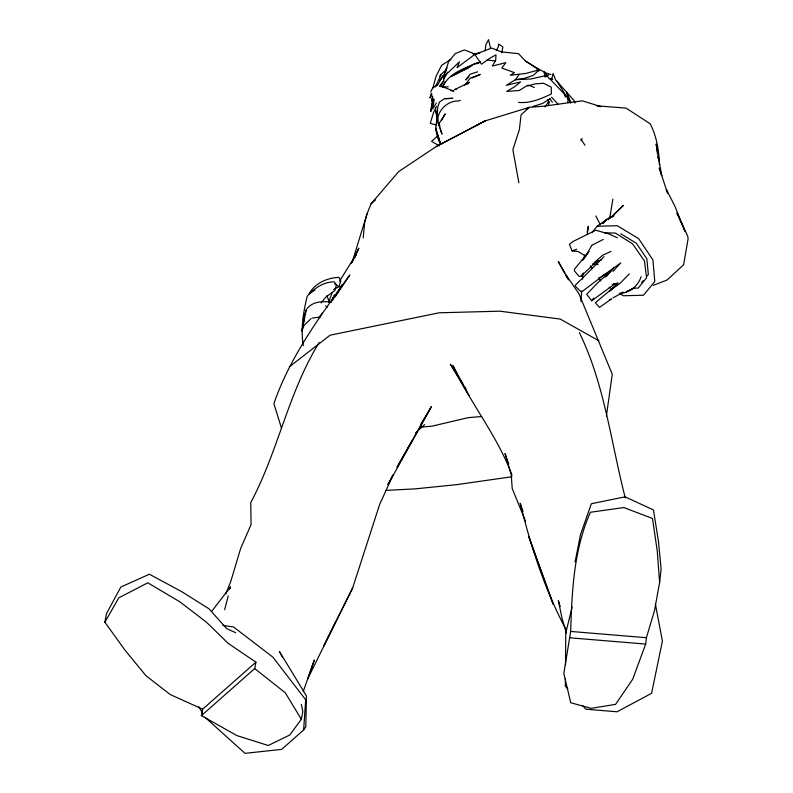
<?xml version="1.0" encoding="UTF-8"?>
<svg xmlns="http://www.w3.org/2000/svg" width="793" height="793" viewBox="0 0 793 793"><rect width="100%" height="100%" fill="white"/><g stroke="black" fill="none" stroke-linecap="round" stroke-linejoin="round"><path stroke-width="1.19" d="M565.399 678.749L565.34 686.163L567.798 688.929M565.508 665.158L565.756 633.042L572.14 607.091M580.892 301.32L581.725 290.962M582.587 279.245L582.845 274.408M570.663 631.436C571.951 591.003 573.735 549.886 590.379 512.268L623.823 507.56L652.48 518.463L657.258 551.056L659.617 582.399L654.542 610.432L646.424 637.701L645.69 644.075L632.725 679.195L615.586 704.353L591.162 708.347L570.732 702.747L563.843 673.505L570.663 631.436L646.424 637.701M204.852 717.13L245.027 753.35L281.664 749.365L303.63 729.976L305.701 699.803L272.851 657.119L233.588 626.995L222.892 625.409M567.857 102.069L568.135 98.461L566.589 92.127L555.477 79.766L553.117 73.412L551.7 79.022L552.602 79.33L549.262 78.626L543.978 71.687L545.148 77.01L548.617 74.948L530.973 78.963L515.222 79.687L524.51 78.338L533.164 75.404L539.418 69.814L525.442 61.041L518.543 53.676L501.493 51.902L491.66 48.046L474.779 54.459L457.075 67.643L459.474 61.785L443.297 77.208L448.739 61.477L455.311 53.547L464.44 49.929L475.691 54.311M659.38 164.726C659.082 150.938 656.634 136.247 650.24 123.837L626.133 108.135L596.99 105.816L600.331 106.718M363.224 237.92L364.631 222.892L367.01 213.892L371.025 203.831L398.631 171.645L436.269 146.527L485.138 120.913L529.298 107.323L544.504 106.113L582.28 100.84L601.074 106.649M438.757 124.897L438.866 123.767L439.54 126.801L437.597 119.426C438.747 109.037 448.392 100.513 458.889 100.909M437.766 118.544L437.528 120.952L437.022 116.393L437.905 106.173L439.629 101.96L444.516 98.619L452.872 98.292L445.23 98.738M485.167 50.94L485.802 44.963L488.518 39.65L490.54 48.244M303.263 345.579C300.626 329.194 303.243 312.184 307.218 296.255C313.949 288.474 323.594 281.793 334.259 281.842L336.49 284.875L334.715 290.555L325.526 297.385L321.145 302.966M659.617 582.399L661.144 569.087L658.408 541.024L653.452 509.929L625.053 496.844L591.35 503.733L580.526 534.561L575.074 561.969M584.054 258.696L584.53 255.078M587.246 234.579L588.366 226.134L587.197 232.002M606.377 416.127L612.255 374.227L578.93 293.727L566.519 275.686L558.272 261.512L564.596 273.208M612.88 199.083L609.995 216.509L608.181 219.73M434.227 99.323L432.611 109.008L436.378 102.991M437.439 117.741C434.723 126.563 435.972 136.029 440.591 143.999L435.644 128.288L440.591 143.999M311.173 318.528L304.006 325.427L301.955 330.949L304.472 317.547M104.874 622.198L118.821 597.803L147.785 582.825L179.714 601.728L206.467 622.218L228.156 643.351L255.921 662.165L202.631 709.2L170.188 694.519L145.922 675.656L124.927 650.082L104.874 622.198L106.5 613.604L120.853 587.018L149.411 574.231L181.627 591.608L208.995 608.806L226.719 628.651L235.699 632.705M301.33 704.422L302.797 711.519L301.33 719.271L289.802 734.982L268.242 745.499L236.869 735.577L201.412 715.623L202.631 709.2M201.412 715.623L254.712 668.578L255.921 662.165M501.721 52.873L502.891 46.946L498.559 44.041L498.42 46.559L496.329 50.524M301.955 330.949L306.346 309.488L303.263 318.925M433.474 98.877L430.797 111.446L432.482 98.857M432.631 96.012L431.551 100.731L432.77 97.47M224.647 609.698L228.215 595.949M431.679 94.516L430.123 97.767L431.372 93.237M432.631 88.697L436.081 76.237L441.582 65.383L450.791 59.416M444.903 74.899L443.604 79.568L447.53 72.193M445.874 71.39L446.846 67.881M367.01 213.892L352.29 261.839M333.744 289.455L338.928 286.729L340.752 280.95L339.027 277.401C327.638 277.629 314.762 283.151 309.211 293.777L314.88 290.01M352.677 587.91L323.802 645.918L352.677 587.91L379.619 504.536L393.11 474.868L387.916 484.553M303.184 691.694L314.395 659.915L307.664 679.026L335.637 622.049M443.297 77.208L446.786 67.762M328.619 302.183L332.346 292.359M430.619 91.869L432.839 87.656L436.725 85.535M430.123 97.767L431.808 93.376M442.593 87.131C448.858 72.262 467.087 67.484 480.449 61.705M225.817 593.838L230.793 581.388L240.616 548.568L251.064 524.599L250.757 502.564C278.204 451.197 288.305 392.347 319.173 342.546M335.399 296.523L349.802 275.022C320.64 315.455 290.307 355.968 273.882 403.637L281.535 428.329M354.421 258.369L358.823 248.14L351.279 263.256L356.364 254.166L339.592 281.119M641.14 276.717C637.959 286.233 629.89 292.627 619.908 293.509L623.298 292.191L612.86 297.98M436.507 106.401L433.493 112.685L430.282 123.351L436.071 124.927M435.317 86.943L441.542 73.947L446.023 69.933M229.286 589.179L230.357 587.058L211.582 611.502M229.207 589.249L230.357 587.058L229.137 589.189M330.631 302.49L334.646 294.917L330.671 302.282M388.114 484.464L431.273 406.878L420.647 424.443M411.795 441.146L397.025 467.295L431.273 406.878M441.741 119.912L445.2 113.875L439.362 123.103L440.105 128.744L441.988 134.136L440.224 128.327M443.465 84.91L442.276 86.972L445.121 82.046M585.849 255.485L582.478 260.56M334.587 297.316L342.08 284.875L332.406 300.507M437.24 85.525L443.237 75.613L439.917 80.262M440.284 86.675L443.911 80.668L439.292 86.239M439.59 76.356L440.849 74.383M318.677 317.874L322.255 313.156M580.932 140.668L582.25 138.636M591.697 245.523L585.749 256.08L578.087 251.54L572.12 250.925L569.414 244.383L572.794 241.597L595.751 230.248L608.756 233.856L617.38 237.831M303.63 729.976L305.801 726.695L306.415 695.897L279.443 651.499L282.249 656.961M606.804 274.626L597.367 283.151L586.671 294.312L591.756 300.755L593.56 298.128M519.078 74.483L515.331 79.736L506.291 85.347L520.545 81.966L514.954 86.546L506.717 91.403L519.276 90.521L527.167 85.505L528.971 85.248L534.383 87.517M544.91 106.976L549.004 101.276M584.431 257.834L588.981 251.49L574.707 268.916L574.281 270.71L578.92 276.271L580.882 276.42L591.4 266.369M580.882 276.42L583.41 272.99M464.678 85.297L470.289 78.11L480.221 74.463L472.132 78.031M605.832 276.757L613.366 268.222L606.655 275.954M591.875 232.656L597.139 226.263L606.942 219.294L613.97 215.389L612.285 217.034M641.706 282.536L643.182 280.742M646.87 276.261L648.347 274.477L646.85 258.776L636.303 243.223L620.75 233.766M468.871 76.534L465.759 79.924L470.041 74.235L477.535 71.826M612.979 271.355L620.77 262.88L605.049 274.229M438.063 135.672L431.541 141.372L439.213 145.783M629.315 273.902L620.582 282.833L609.579 290.972M604.018 256.654L575.252 285.331L575.401 286.313L581.378 292.092L604.226 274.804M607.656 273.853L613.366 268.222M602.551 223.606L606.942 219.294L602.64 223.487M609.678 218.62L623.308 205.496L611.076 217.401M424.632 424.592L415.641 432.72M594.175 262.701L602.511 255.346L611.056 251.371M592.242 265.605L597.892 260.6M371.025 203.831L375.585 199.796M609.995 290.783L618.074 282.952L612.483 284.647M459.702 100.79L460.336 100.265M617.023 284.509L595.345 302.738L599.528 307.426L611.393 298.921L609.886 299.754M289.247 366.901L330.106 335.191L439.163 312.789L499.868 311.183L560.205 319.073L598.933 340.812M466.79 84.405L469.466 82.353L454.538 89.649L456.709 89.024M306.941 308.715C312.829 301.31 322.404 301.171 330.988 302.054M591.756 300.755L614.426 284.162M550.114 98.6L542.67 103.417L532.589 106.579M526.245 109.275L529.298 107.323L521.041 114.945L519.385 129.656L512.883 149.669L518.87 182.806M599.399 277.689L600.202 277.193M601.193 276.618L610.095 271.434M603.215 239.466L592.064 245.156M436.269 146.527L485.138 120.913L475.988 125.69M469.079 67.455L450.672 76.683L473.946 63.936L478.823 62.568L476.652 63.658M471.181 66.255L453.725 74.681L465.977 68.872M476.643 63.628L478.823 62.568M477.118 63.599L480.459 62.013M595.087 262.384L601.639 259.797M572.12 250.925L576.769 249.23M653.283 285.331L667.131 279.998L683.616 264.753L688.126 238.693L687.7 236.145L676.925 212.891L684.993 231.269L674.813 206.031L666.338 189.438L667.082 191.787M612.295 284.618L615.358 283.547M478.873 53.3L474.779 54.459L481.5 64.193L489.331 58.533L495.962 54.856L495.675 60.397L492.294 66.047L505.825 62.647L501.86 68.069L514.469 72.639L510.216 75.256L525.551 73.481L539.418 69.814L525.442 61.041M527.523 86.021L535.067 83.909L543.443 83.245L551.224 87.101L551.413 93.921C541.143 98.748 530.061 103.685 518.444 102.347M473.084 53.983L479.894 53.002M511.921 476.752L456.669 484.652L415.423 488.845L385.993 490.401M312.452 318.033L320.362 317.061M421.271 427.09L432.126 426.148L468.118 417.663L481.539 416.523M442.048 86.913L448.293 86.804M597.139 226.263L617.281 225.737L638.583 238.574L652.907 259.886L654.79 281.515L643.5 295.224L623.367 295.749L619.303 293.301M604.415 232.855L615.378 233.053L632.536 243.818L644.451 260.927L646.592 277.857L638.127 288.137L633.25 288.037M487.269 60.02L495.447 60.972M569.939 637.81L645.69 644.075M592.331 263.93L598.031 264.495M450.711 90.442L453.893 91.165L441.562 86.368M550.957 74.443L547.457 73.59L536.246 67.851M325.566 305.989L327.568 307.129M609.163 287.185L612.206 289.019M334.656 283.914L338.928 286.729M613.98 283.587L616.994 285.44M536.911 69.566L538.863 70.894M254.712 668.578L285.321 692.814L301.33 719.271M549.49 78.428L564.011 93.643L565.429 97.073M551.541 97.212L558.183 104.349M582.558 705.512L585.839 709.2L617.063 711.777L651.598 693.29L662.413 641.031L655.355 603.949M549.499 98.332L552.414 102.238M603.731 275.062L605.138 277.074M590.468 265.655L592.51 268.708M598.656 277.837L600.697 280.881M580.912 139.122L584.976 145.278M570.603 103.011L556.874 81.164M459.494 378.657L450.394 364.165L469.515 396.312L452.912 365.603C470.398 403.409 497.548 435.952 511.991 475.235M460.792 380.729L463.39 384.873M464.698 386.934L465.997 389.006M198.795 706.662L202.433 712.947M565.746 275.34L566.886 277.471M547.537 99.64L549.271 102.872M595.791 215.944L600.331 224.726M568.65 279.87L566.519 275.686L568.056 279.067M565.716 628.978C544.781 589.477 530.844 546.506 520.178 503.208L523.043 511.386M579.356 332.574C604.692 384.506 610.967 442.563 625.28 497.895M525.541 521.279L512.189 488.419L511.257 474.7L505.032 453.546L508.719 463.994M575.034 103.021L574.221 100.82L566.589 92.127L571.01 102.644M326.954 295.68L329.303 302.143M667.547 193.244L659.231 167.928L661.729 175.709L656.168 144.058L657.447 153.773M560.175 606.476L558.381 600.697L562.207 619.164L566.489 633.101M435.416 107.937L437.29 119.921M657.764 156.201L658.081 158.63M437.359 119.882L436.279 111.367L437.042 123.341M548.429 100.949L548.736 105.37M634.083 287.978L626.411 291.784L634.083 287.978M553.137 604.127L528.713 536.455L553.137 604.127"/></g></svg>
